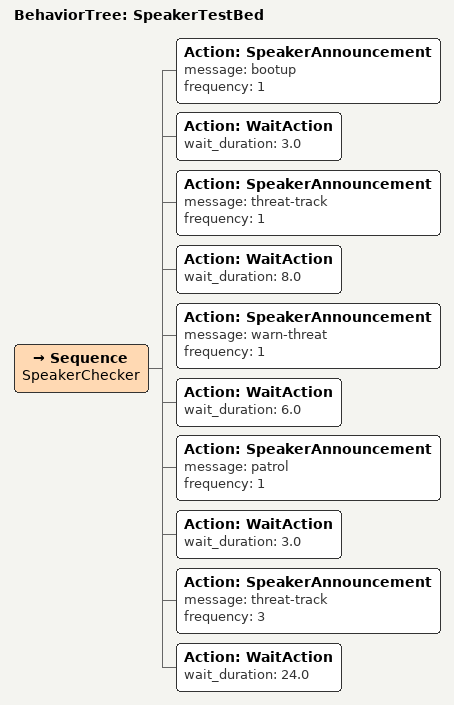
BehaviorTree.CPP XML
<?xml version="1.0"?>
<root>
    <!-- Wait action should match the length of the audio -->
    <BehaviorTree ID="SpeakerTestBed">
        <Sequence name="SpeakerChecker">
            <Action ID="SpeakerAnnouncement" message="bootup" frequency="1" />
            <Action ID="WaitAction" wait_duration="3.0" />

            <Action ID="SpeakerAnnouncement" message="threat-track" frequency="1" />
            <Action ID="WaitAction" wait_duration="8.0" />

            <Action ID="SpeakerAnnouncement" message="warn-threat" frequency="1" />
            <Action ID="WaitAction" wait_duration="6.0" />

            <Action ID="SpeakerAnnouncement" message="patrol" frequency="1" />
            <Action ID="WaitAction" wait_duration="3.0" />

            <Action ID="SpeakerAnnouncement" message="threat-track" frequency="3" />
            <Action ID="WaitAction" wait_duration="24.0" />

        </Sequence>
    </BehaviorTree>
</root>
